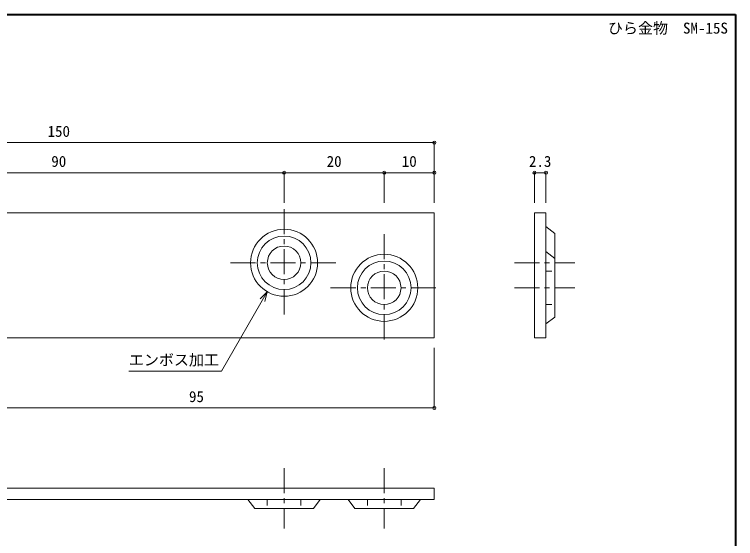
# Model space of a CAD drawing. Units: millimetres at full size, sheet at 1:1. Extents: x -129 to 129, y -102 to 98.
# Drawn here: x -15 to 129, y -6.7 to 98 of the extents above; entities that cross this region are included whole.
import ezdxf
from ezdxf.enums import TextEntityAlignment as Align

# ---------------------------------------------------------------- set-up
doc = ezdxf.new("R2010")
doc.units = ezdxf.units.MM
doc.header["$PDMODE"] = 32
doc.header["$PDSIZE"] = 0.6
doc.linetypes.add('CHAIN1', pattern=[8, 5, -1, 1, -1])
doc.linetypes.add('DASHED1', pattern=[1.8, 1.2, -0.6])
for name, color, linetype, lineweight in [('0-E_0-E', 3, 'Continuous', 9), ('0-F_0-F', 7, 'Continuous', 5), ('F-0', 6, 'Continuous', 40)]:
    doc.layers.add(name, color=color, linetype=linetype, lineweight=lineweight)
doc.layers.add('F-E', color=7, linetype='Continuous')
doc.styles.add('ＭＳ ゴシック', font='')
doc.styles.get('ＭＳ ゴシック').set_extended_font_data('MS Gothic')

msp = doc.modelspace()

# ---------------------------------------------------------------- linework, layer by layer
at = {"layer": '0-E_0-E', "color": 7, "linetype": 'CHAIN1', "lineweight": 5}
for p, q in [((38.824, 59.082), (38.824, 37.682)), ((58.824, 54.082), (58.824, 32.682)), ((28.124, 48.382), (49.524, 48.382)), ((84.824, 48.382), (96.924, 48.382)), ((48.124, 43.382), (69.524, 43.382)), ((84.824, 43.382), (96.924, 43.382)), ((38.824, 7.382), (38.824, -4.718)), ((58.824, 7.382), (58.824, -4.718))]:
    msp.add_line(p, q, dxfattribs=at)
at = {"layer": '0-E_0-E'}
for p, q in [((88.824, 58.382), (88.824, 33.382)), ((88.824, 58.382), (91.124, 58.382)), ((91.124, 58.382), (91.124, 33.382)), ((-81.176, 33.382), (68.824, 33.382)), ((88.824, 33.382), (91.124, 33.382)), ((68.824, 3.382), (-81.176, 3.382)), ((68.824, 3.382), (68.824, 1.082)), ((68.824, 1.082), (-81.176, 1.082))]:
    msp.add_line(p, q, dxfattribs=at)
at = {"layer": '0-E_0-E', "color": 4}
for p, q in [((92.924, 54.257), (91.124, 55.607)), ((92.924, 49.257), (92.924, 54.257))]:
    msp.add_line(p, q, dxfattribs=at)
at = {"layer": '0-E_0-E', "color": 4, "linetype": 'DASHED1'}
for p, q in [((91.124, 46.732), (92.924, 46.732)), ((91.124, 40.032), (92.924, 40.032)), ((35.474, 1.082), (35.474, -0.718)), ((42.174, 1.082), (42.174, -0.718)), ((55.474, 1.082), (55.474, -0.718)), ((62.174, 1.082), (62.174, -0.718))]:
    msp.add_line(p, q, dxfattribs=at)
at = {"layer": '0-E_0-E', "color": 7, "lineweight": 5}
for q in [(34.06, 41.166), (34.957, 40.648)]:
    msp.add_line((35.474, 42.58), q, dxfattribs=at)
at = {"layer": '0-E_0-E'}
msp.add_lwpolyline([(-81.176, 58.382), (68.824, 58.382), (68.824, 33.382)], dxfattribs=at)
at = {"layer": '0-E_0-E', "color": 4}
for points in [[(91.124, 36.157), (92.924, 37.507), (92.924, 49.257), (91.124, 50.607)], [(31.599, 1.082), (32.949, -0.718), (44.699, -0.718), (46.049, 1.082)], [(51.599, 1.082), (52.949, -0.718), (64.699, -0.718), (66.049, 1.082)]]:
    msp.add_lwpolyline(points, dxfattribs=at)
at = {"layer": '0-E_0-E', "color": 7, "lineweight": 5}
msp.add_lwpolyline([(35.474, 42.58), (26.318, 26.72), (7.818, 26.72)], dxfattribs=at)
at = {"layer": '0-E_0-E', "color": 4}
for centre, radius in [((38.824, 48.382), 6.7), ((38.824, 48.382), 5.35), ((58.824, 43.382), 6.7), ((58.824, 43.382), 5.35)]:
    msp.add_circle(centre, radius, dxfattribs=at)
at = {"layer": '0-E_0-E'}
for centre in [(38.824, 48.382), (58.824, 43.382)]:
    msp.add_circle(centre, 3.35, dxfattribs=at)
at = {"layer": '0-F_0-F'}
for p, q in [((-81.176, 72.382), (68.824, 72.382)), ((68.824, 72.382), (68.824, 66.382)), ((-51.176, 66.382), (38.824, 66.382)), ((38.824, 66.382), (38.824, 60.382)), ((38.824, 66.382), (58.824, 66.382)), ((58.824, 66.382), (58.824, 60.382)), ((58.824, 66.382), (68.824, 66.382)), ((68.824, 66.382), (68.824, 60.382)), ((88.824, 66.382), (91.124, 66.382)), ((88.824, 66.382), (88.824, 60.382)), ((91.124, 66.382), (91.124, 60.382)), ((68.824, 19.382), (68.824, 31.382)), ((-26.176, 19.382), (68.824, 19.382))]:
    msp.add_line(p, q, dxfattribs=at)
for p in [(68.824, 72.382), (38.824, 66.382), (58.824, 66.382), (68.824, 66.382), (88.824, 66.382), (91.124, 66.382), (68.824, 19.382)]:
    msp.add_point(p, dxfattribs=at)
at = {"layer": 'F-0'}
for p, q in [((-129, 98), (129, 98)), ((129, 98), (129, -98))]:
    msp.add_line(p, q, dxfattribs=at)

# ---------------------------------------------------------------- texts
at = {"layer": '0-E_0-E', "color": 7, "style": 'ＭＳ ゴシック'}
msp.add_text('エンボス加工', height=2.199, dxfattribs=at).set_placement((7.818, 27.22), align=Align.BOTTOM_LEFT)
at = {"layer": '0-F_0-F', "style": 'ＭＳ ゴシック'}
for s, p in [('150', (-8.426, 72.882)), ('90', (-7.676, 66.882)), ('20', (47.324, 66.882)), ('10', (62.324, 66.882)), ('2.3', (87.724, 66.882)), ('95', (19.824, 19.882))]:
    msp.add_text(s, height=2.199, dxfattribs=at).set_placement(p, align=Align.BOTTOM_LEFT)
at = {"layer": 'F-E', "style": 'ＭＳ ゴシック'}
msp.add_text('ひら金物\u3000SM-15S', height=2.199, dxfattribs=at).set_placement((103.5, 93.5), align=Align.BOTTOM_LEFT)

doc.saveas('drawing.dxf')
